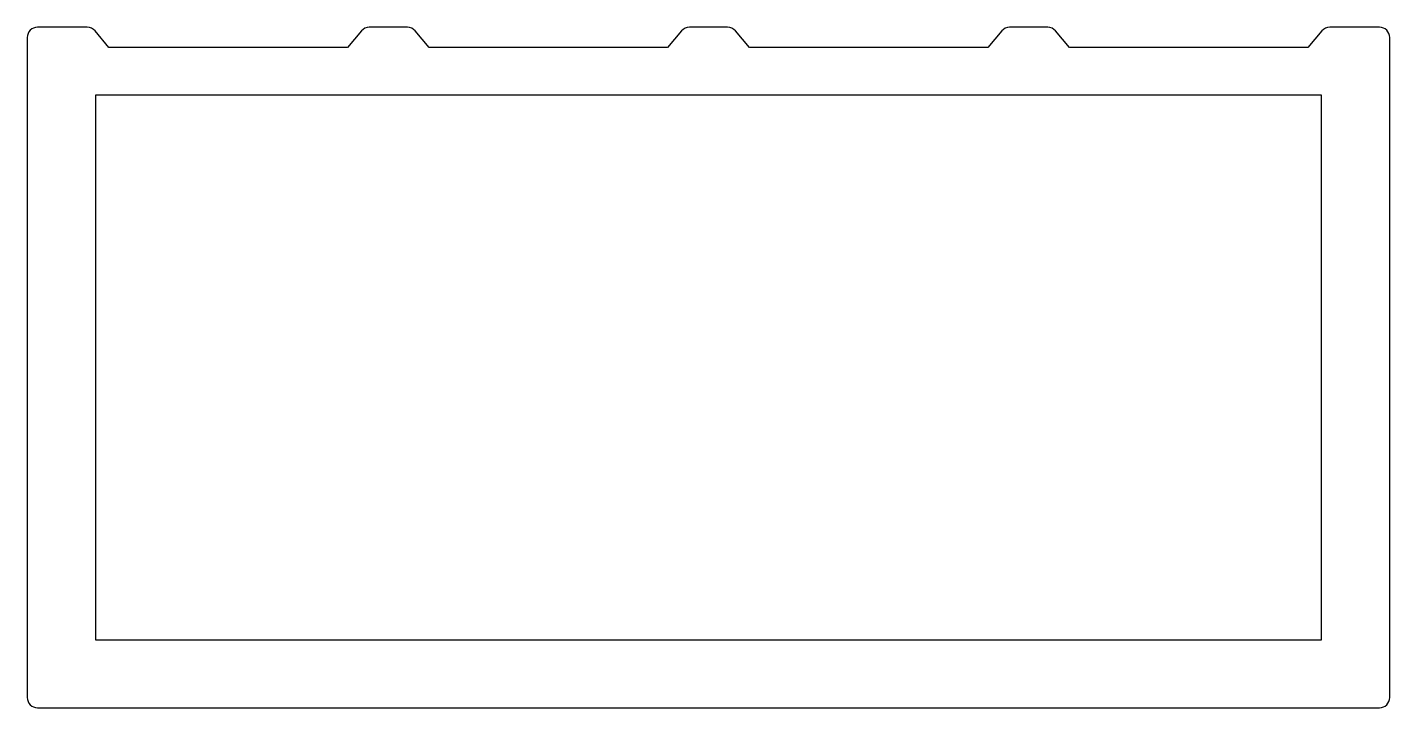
# Model space of a CAD drawing. Extents: x 707.8 to 747.8, y 615.9 to 635.9.
import ezdxf

# ---------------------------------------------------------------- set-up
doc = ezdxf.new("R2010")
doc.units = 0
doc.layers.get('0').update_dxf_attribs({"linetype": 'CONTINUOUS'})

msp = doc.modelspace()

# ---------------------------------------------------------------- linework, layer by layer
at = {"color": 0}
for p, q in [((707.801, 635.615), (707.801, 616.215)), ((709.561, 635.915), (708.101, 635.915)), ((710.201, 635.315), (709.791, 635.807)), ((717.611, 635.807), (717.201, 635.315)), ((718.961, 635.915), (717.842, 635.915)), ((719.601, 635.315), (719.191, 635.807)), ((727.011, 635.807), (726.601, 635.315)), ((728.361, 635.915), (727.242, 635.915)), ((729.001, 635.315), (728.591, 635.807)), ((736.411, 635.807), (736.001, 635.315)), ((737.761, 635.915), (736.642, 635.915)), ((738.401, 635.315), (737.991, 635.807)), ((745.811, 635.807), (745.401, 635.315)), ((747.501, 635.915), (746.042, 635.915)), ((747.801, 616.215), (747.801, 635.615)), ((717.201, 635.315), (710.201, 635.315)), ((726.601, 635.315), (719.601, 635.315)), ((736.001, 635.315), (729.001, 635.315)), ((745.401, 635.315), (738.401, 635.315)), ((745.801, 633.915), (709.801, 633.915)), ((709.801, 633.915), (709.801, 617.915)), ((745.801, 617.915), (745.801, 633.915)), ((709.801, 617.915), (745.801, 617.915)), ((708.101, 615.915), (747.501, 615.915))]:
    msp.add_line(p, q, dxfattribs=at)
for centre, start, end in [((708.101, 635.615), 90, 180), ((709.561, 635.615), 39.8056, 90), ((717.842, 635.615), 90, 140.1944), ((718.961, 635.615), 39.8056, 90), ((727.242, 635.615), 90, 140.1944), ((728.361, 635.615), 39.8056, 90), ((736.642, 635.615), 90, 140.1944), ((737.761, 635.615), 39.8056, 90), ((746.042, 635.615), 90, 140.1944), ((747.501, 635.615), 0, 90), ((708.101, 616.215), 180, 270), ((747.501, 616.215), 270, 0)]:
    msp.add_arc(centre, 0.3, start, end, dxfattribs=at)

doc.saveas('drawing.dxf')
